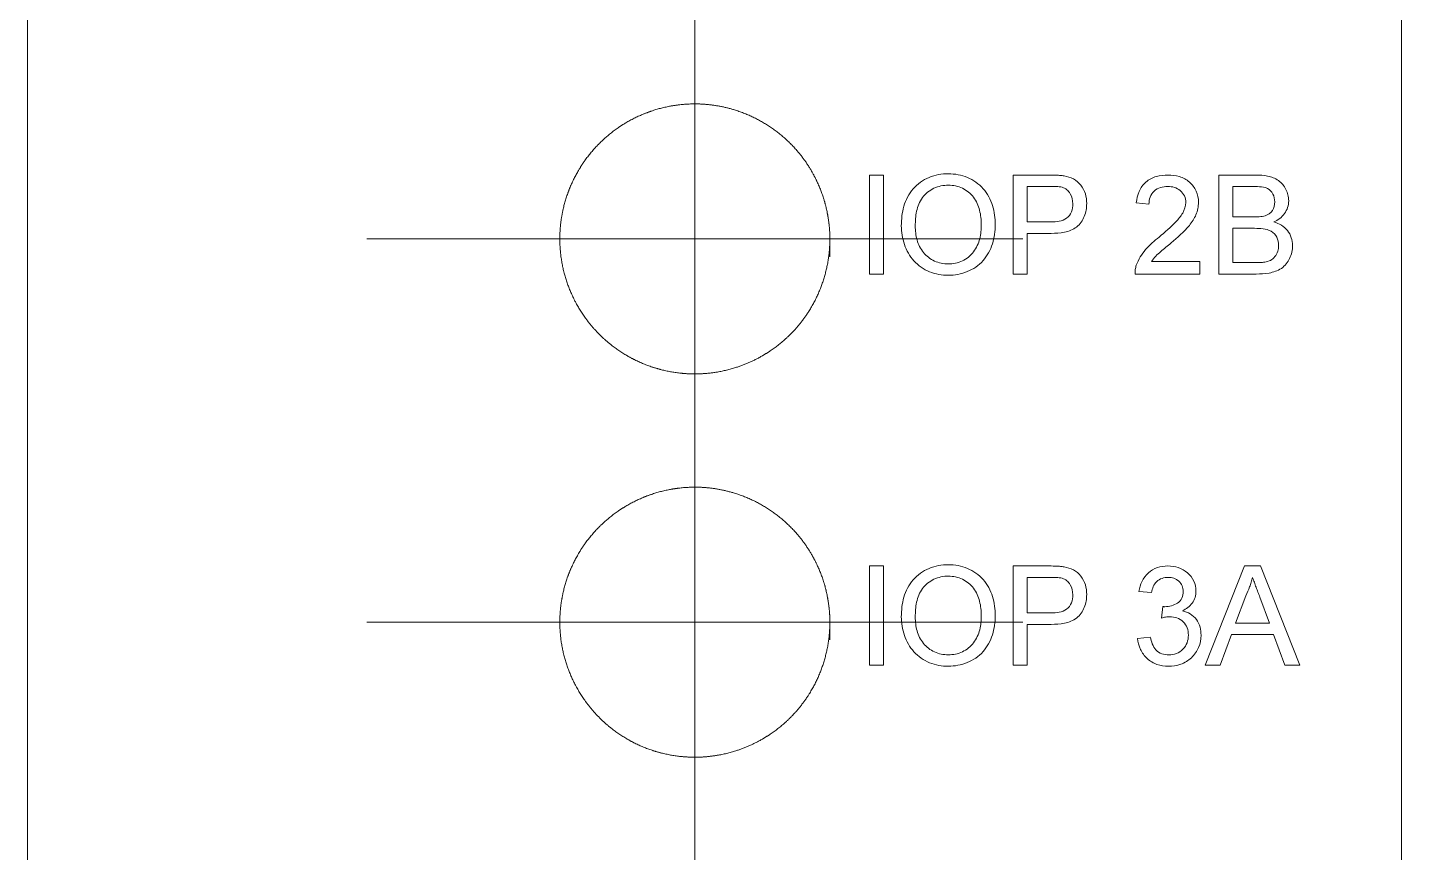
# Model space of a CAD drawing. Header units: millimetres. Extents: x 0 to 210, y 0 to 297.
# Drawn here: x 79.91 to 97.72, y 163.77 to 174.46 of the extents above; entities that cross this region are included whole.
import ezdxf

# ---------------------------------------------------------------- set-up
doc = ezdxf.new("R2010")
doc.units = ezdxf.units.MM

# ---------------------------------------------------------------- blocks, each defined once
blk = doc.blocks.new('SW_CENTERMARKSYMBOL_7')
at = {"color": 0, "linetype": 'Continuous', "lineweight": 0}
for p, q in [((0, 2.5), (0, 4.25)), ((0, 0), (0, 2.5)), ((-2.5, 0), (-4.25, 0)), ((0, 0), (-2.5, 0)), ((0, 0), (0, -2.5)), ((0, 0), (2.5, 0)), ((2.5, 0), (4.25, 0)), ((0, -2.5), (0, -4.25))]:
    blk.add_line(p, q, dxfattribs=at)
blk = doc.blocks.new('SW_CENTERMARKSYMBOL_8')
at = {"color": 0, "linetype": 'Continuous', "lineweight": 0}
for p, q in [((0, 2.5), (0, 4.25)), ((0, 0), (0, 2.5)), ((-2.5, 0), (-4.25, 0)), ((0, 0), (-2.5, 0)), ((0, 0), (0, -2.5)), ((0, 0), (2.5, 0)), ((2.5, 0), (4.25, 0)), ((0, -2.5), (0, -4.25))]:
    blk.add_line(p, q, dxfattribs=at)
blk = doc.blocks.new('SW_CENTERMARKSYMBOL_9')
at = {"color": 0, "linetype": 'Continuous', "lineweight": 0}
for p, q in [((0, 2.5), (0, 4.25)), ((0, 0), (0, 2.5)), ((-2.5, 0), (-4.25, 0)), ((0, 0), (-2.5, 0)), ((0, 0), (0, -2.5)), ((0, 0), (2.5, 0)), ((2.5, 0), (4.25, 0)), ((0, -2.5), (0, -4.25))]:
    blk.add_line(p, q, dxfattribs=at)
blk = doc.blocks.new('SW_CENTERMARKSYMBOL_10')
at = {"color": 0, "linetype": 'Continuous', "lineweight": 0}
for p, q in [((0, 2.5), (0, 4.25)), ((0, 0), (0, 2.5)), ((-2.5, 0), (-4.25, 0)), ((0, 0), (-2.5, 0)), ((0, 0), (0, -2.5)), ((0, 0), (2.5, 0)), ((2.5, 0), (4.25, 0)), ((0, -2.5), (0, -4.25))]:
    blk.add_line(p, q, dxfattribs=at)

msp = doc.modelspace()

# ---------------------------------------------------------------- linework, layer by layer
at = {"color": 7, "linetype": 'Continuous', "lineweight": 15}
for p, q in [((79.911, 237.015), (79.911, 105.12)), ((97.721, 237.015), (97.721, 105.12)), ((90.825, 172.551), (90.825, 171.267)), ((91.006, 172.551), (90.825, 172.551)), ((91.006, 171.267), (91.006, 172.551)), ((92.686, 172.551), (92.686, 171.267)), ((93.157, 172.551), (92.686, 172.551)), ((92.867, 172.403), (93.173, 172.403)), ((92.867, 171.942), (92.867, 172.403)), ((95.353, 172.551), (95.353, 171.267)), ((95.833, 172.551), (95.353, 172.551)), ((95.534, 172.403), (95.778, 172.403)), ((95.534, 172.008), (95.534, 172.403)), ((94.283, 172.189), (94.447, 172.173)), ((93.176, 171.942), (92.867, 171.942)), ((95.798, 172.008), (95.534, 172.008)), ((92.867, 171.794), (93.181, 171.794)), ((92.867, 171.267), (92.867, 171.794)), ((95.534, 171.86), (95.817, 171.86)), ((95.534, 171.415), (95.534, 171.86)), ((95.106, 171.432), (94.478, 171.432)), ((95.106, 171.267), (95.106, 171.432)), ((95.838, 171.415), (95.534, 171.415)), ((90.825, 171.267), (91.006, 171.267)), ((92.686, 171.267), (92.867, 171.267)), ((94.266, 171.267), (95.106, 171.267)), ((95.353, 171.267), (95.835, 171.267)), ((90.825, 167.484), (90.825, 166.199)), ((91.006, 167.484), (90.825, 167.484)), ((91.006, 166.199), (91.006, 167.484)), ((92.686, 167.484), (92.686, 166.199)), ((93.157, 167.484), (92.686, 167.484)), ((95.687, 167.484), (95.177, 166.199)), ((95.891, 167.484), (95.687, 167.484)), ((96.401, 166.199), (95.891, 167.484)), ((92.867, 167.335), (93.173, 167.335)), ((92.867, 166.874), (92.867, 167.335)), ((94.315, 167.154), (94.48, 167.138)), ((95.57, 166.743), (95.701, 167.098)), ((95.883, 167.08), (96.008, 166.743)), ((94.627, 166.957), (94.61, 166.809)), ((93.176, 166.874), (92.867, 166.874)), ((92.867, 166.726), (93.181, 166.726)), ((92.867, 166.199), (92.867, 166.726)), ((96.008, 166.743), (95.57, 166.743)), ((94.464, 166.562), (94.299, 166.545)), ((95.369, 166.199), (95.515, 166.594)), ((95.515, 166.594), (96.063, 166.594)), ((96.063, 166.594), (96.209, 166.199)), ((90.825, 166.199), (91.006, 166.199)), ((92.686, 166.199), (92.867, 166.199)), ((95.177, 166.199), (95.369, 166.199)), ((96.209, 166.199), (96.401, 166.199))]:
    msp.add_line(p, q, dxfattribs=at)
for points, knots in [([(90.311, 171.492), (90.311, 171.838), (90.299, 171.952), (90.255, 172.175), (90.221, 172.286), (90.134, 172.497), (90.08, 172.598), (89.954, 172.788), (89.88, 172.878), (89.638, 173.121), (89.443, 173.251), (89.021, 173.426), (88.79, 173.473), (88.447, 173.473), (88.331, 173.461), (88.106, 173.417), (87.997, 173.383), (87.785, 173.296), (87.682, 173.241), (87.492, 173.114), (87.404, 173.041), (87.241, 172.878), (87.168, 172.789), (87.042, 172.6), (86.987, 172.497), (86.9, 172.286), (86.867, 172.177), (86.822, 171.953), (86.811, 171.837), (86.81, 171.495), (86.856, 171.265), (87.03, 170.845), (87.16, 170.649), (87.401, 170.407), (87.491, 170.333), (87.681, 170.205), (87.782, 170.151), (87.994, 170.063), (88.105, 170.029), (88.329, 169.984), (88.443, 169.973), (88.79, 169.973), (89.018, 170.018), (89.337, 170.15), (89.437, 170.204), (89.627, 170.331), (89.718, 170.405), (89.96, 170.647), (90.09, 170.842), (90.264, 171.263), (90.311, 171.492), (90.311, 171.838)], [-0.0625, -0.0625, 0, 0, 0.03125, 0.03125, 0.0625, 0.0625, 0.09375, 0.09375, 0.125, 0.125, 0.1875, 0.1875, 0.25, 0.25, 0.28125, 0.28125, 0.3125, 0.3125, 0.34375, 0.34375, 0.375, 0.375, 0.40625, 0.40625, 0.4375, 0.4375, 0.46875, 0.46875, 0.5, 0.5, 0.5625, 0.5625, 0.625, 0.625, 0.65625, 0.65625, 0.6875, 0.6875, 0.71875, 0.71875, 0.75, 0.75, 0.8125, 0.8125, 0.84375, 0.84375, 0.875, 0.875, 0.9375, 0.9375, 1, 1, 1.03125, 1.03125]), ([(91.847, 172.568), (91.761, 172.566), (91.675, 172.554), (91.517, 172.487), (91.446, 172.435), (91.335, 172.305), (91.295, 172.228), (91.246, 172.063), (91.238, 171.978), (91.237, 171.892)], [0, 0, 0, 0, 0.25, 0.25, 0.5, 0.5, 0.75, 0.75, 1, 1, 1, 1]), ([(91.418, 171.89), (91.419, 171.954), (91.422, 172.019), (91.449, 172.144), (91.472, 172.207), (91.549, 172.311), (91.602, 172.35), (91.718, 172.407), (91.783, 172.418), (91.848, 172.419)], [0, 0, 0, 0, 0.25, 0.25, 0.5, 0.5, 0.75, 0.75, 1, 1, 1, 1]), ([(92.455, 171.907), (92.453, 171.991), (92.444, 172.074), (92.393, 172.234), (92.353, 172.31), (92.242, 172.437), (92.171, 172.486), (92.017, 172.552), (91.932, 172.566), (91.847, 172.568)], [0, 0, 0, 0, 0.25, 0.25, 0.5, 0.5, 0.75, 0.75, 1, 1, 1, 1]), ([(91.848, 172.419), (91.911, 172.418), (91.973, 172.406), (92.086, 172.352), (92.136, 172.312), (92.21, 172.212), (92.236, 172.154), (92.267, 172.033), (92.273, 171.971), (92.274, 171.908)], [0, 0, 0, 0, 0.25, 0.25, 0.5, 0.5, 0.75, 0.75, 1, 1, 1, 1]), ([(93.348, 172.539), (93.332, 172.542), (93.316, 172.544), (93.3, 172.546), (93.284, 172.547), (93.269, 172.548), (93.253, 172.549), (93.221, 172.551), (93.189, 172.551), (93.157, 172.551)], [0, 0, 0, 0, 0.0000477987, 0.0000477987, 0.0000477987, 0.0000955814, 0.0000955814, 0.0000955814, 0.0001909149, 0.0001909149, 0.0001909149, 0.0001909149]), ([(93.173, 172.403), (93.186, 172.403), (93.198, 172.403), (93.21, 172.403), (93.223, 172.402), (93.235, 172.402), (93.248, 172.401), (93.272, 172.4), (93.297, 172.398), (93.321, 172.392)], [0, 0, 0, 0, 0.0000371946, 0.0000371946, 0.0000371946, 0.0000743921, 0.0000743921, 0.0000743921, 0.0001487501, 0.0001487501, 0.0001487501, 0.0001487501]), ([(93.64, 172.182), (93.639, 172.224), (93.635, 172.266), (93.61, 172.346), (93.591, 172.385), (93.539, 172.452), (93.506, 172.48), (93.431, 172.52), (93.39, 172.531), (93.348, 172.539)], [0, 0, 0, 0, 0.25, 0.25, 0.5, 0.5, 0.75, 0.75, 1, 1, 1, 1]), ([(94.694, 172.551), (94.643, 172.55), (94.592, 172.546), (94.494, 172.517), (94.447, 172.493), (94.369, 172.427), (94.339, 172.384), (94.298, 172.291), (94.289, 172.24), (94.283, 172.189)], [0, 0, 0, 0, 0.25, 0.25, 0.5, 0.5, 0.75, 0.75, 1, 1, 1, 1]), ([(94.447, 172.173), (94.448, 172.204), (94.452, 172.235), (94.474, 172.294), (94.492, 172.321), (94.538, 172.364), (94.566, 172.38), (94.627, 172.399), (94.659, 172.402), (94.691, 172.403)], [0, 0, 0, 0, 0.25, 0.25, 0.5, 0.5, 0.75, 0.75, 1, 1, 1, 1]), ([(94.691, 172.403), (94.72, 172.402), (94.749, 172.399), (94.804, 172.382), (94.83, 172.368), (94.875, 172.33), (94.894, 172.307), (94.919, 172.254), (94.924, 172.225), (94.925, 172.195)], [0, 0, 0, 0, 0.25, 0.25, 0.5, 0.5, 0.75, 0.75, 1, 1, 1, 1]), ([(95.089, 172.197), (95.088, 172.247), (95.081, 172.297), (95.039, 172.387), (95.009, 172.427), (94.934, 172.492), (94.889, 172.516), (94.794, 172.545), (94.744, 172.55), (94.694, 172.551)], [0, 0, 0, 0, 0.25, 0.25, 0.5, 0.5, 0.75, 0.75, 1, 1, 1, 1]), ([(95.778, 172.403), (95.813, 172.403), (95.847, 172.402), (95.915, 172.396), (95.95, 172.393), (96.014, 172.363), (96.039, 172.336), (96.07, 172.273), (96.076, 172.238), (96.077, 172.202)], [0, 0, 0, 0, 0.25, 0.25, 0.5, 0.5, 0.75, 0.75, 1, 1, 1, 1]), ([(96.258, 172.218), (96.257, 172.244), (96.255, 172.269), (96.243, 172.318), (96.234, 172.342), (96.199, 172.41), (96.166, 172.45), (96.084, 172.509), (96.035, 172.527), (95.936, 172.548), (95.885, 172.551), (95.833, 172.551)], [0, 0, 0, 0, 0.125, 0.125, 0.25, 0.25, 0.5, 0.5, 0.75, 0.75, 1, 1, 1, 1]), ([(93.321, 172.392), (93.343, 172.384), (93.364, 172.375), (93.399, 172.346), (93.414, 172.328), (93.45, 172.269), (93.458, 172.223), (93.459, 172.177)], [0, 0, 0, 0, 0.25, 0.25, 0.5, 0.5, 1, 1, 1, 1]), ([(93.459, 172.177), (93.459, 172.142), (93.454, 172.107), (93.429, 172.041), (93.408, 172.011), (93.351, 171.97), (93.316, 171.958), (93.247, 171.944), (93.212, 171.943), (93.176, 171.942)], [0, 0, 0, 0, 0.25, 0.25, 0.5, 0.5, 0.75, 0.75, 1, 1, 1, 1]), ([(93.181, 171.794), (93.239, 171.795), (93.296, 171.798), (93.409, 171.822), (93.465, 171.841), (93.554, 171.913), (93.587, 171.962), (93.631, 172.068), (93.639, 172.125), (93.64, 172.182)], [0, 0, 0, 0, 0.25, 0.25, 0.5, 0.5, 0.75, 0.75, 1, 1, 1, 1]), ([(94.925, 172.195), (94.923, 172.146), (94.908, 172.1), (94.86, 172.016), (94.828, 171.979), (94.727, 171.874), (94.654, 171.81), (94.579, 171.747)], [0, 0, 0, 0, 0.25, 0.25, 0.5, 0.5, 1, 1, 1, 1]), ([(94.733, 171.67), (94.817, 171.741), (94.901, 171.812), (95.005, 171.941), (95.035, 171.986), (95.078, 172.088), (95.088, 172.142), (95.089, 172.197)], [0, 0, 0, 0, 0.5, 0.5, 0.75, 0.75, 1, 1, 1, 1]), ([(96.077, 172.202), (96.076, 172.163), (96.069, 172.124), (96.026, 172.058), (95.99, 172.036), (95.953, 172.023)], [0, 0, 0, 0, 0.5, 0.5, 1, 1, 1, 1]), ([(96.065, 171.942), (96.092, 171.956), (96.118, 171.97), (96.165, 172.006), (96.186, 172.027), (96.221, 172.076), (96.235, 172.103), (96.253, 172.159), (96.257, 172.188), (96.258, 172.218)], [0, 0, 0, 0, 0.25, 0.25, 0.5, 0.5, 0.75, 0.75, 1, 1, 1, 1]), ([(91.237, 171.892), (91.238, 171.809), (91.25, 171.729), (91.305, 171.573), (91.345, 171.5), (91.457, 171.377), (91.527, 171.329), (91.679, 171.265), (91.762, 171.252), (91.846, 171.251)], [0, 0, 0, 0, 0.25, 0.25, 0.5, 0.5, 0.75, 0.75, 1, 1, 1, 1]), ([(91.845, 171.399), (91.784, 171.4), (91.722, 171.41), (91.612, 171.462), (91.563, 171.501), (91.486, 171.594), (91.458, 171.65), (91.425, 171.768), (91.419, 171.829), (91.418, 171.89)], [0, 0, 0, 0, 0.25, 0.25, 0.5, 0.5, 0.75, 0.75, 1, 1, 1, 1]), ([(92.274, 171.908), (92.273, 171.846), (92.268, 171.784), (92.238, 171.665), (92.212, 171.606), (92.135, 171.506), (92.085, 171.465), (91.972, 171.41), (91.908, 171.4), (91.845, 171.399)], [0, 0, 0, 0, 0.25, 0.25, 0.5, 0.5, 0.75, 0.75, 1, 1, 1, 1]), ([(91.846, 171.251), (91.93, 171.252), (92.014, 171.266), (92.169, 171.331), (92.241, 171.378), (92.351, 171.504), (92.392, 171.58), (92.443, 171.738), (92.454, 171.823), (92.455, 171.907)], [0, 0, 0, 0, 0.25, 0.25, 0.5, 0.5, 0.75, 0.75, 1, 1, 1, 1]), ([(95.953, 172.023), (95.94, 172.019), (95.928, 172.017), (95.915, 172.015), (95.902, 172.013), (95.889, 172.011), (95.876, 172.01), (95.85, 172.008), (95.824, 172.008), (95.798, 172.008)], [0, 0, 0, 0, 0.0000390564, 0.0000390564, 0.0000390564, 0.000077964, 0.000077964, 0.000077964, 0.0001554162, 0.0001554162, 0.0001554162, 0.0001554162]), ([(96.308, 171.635), (96.307, 171.67), (96.303, 171.705), (96.281, 171.772), (96.264, 171.803), (96.22, 171.858), (96.193, 171.882), (96.133, 171.919), (96.099, 171.931), (96.065, 171.942)], [0, 0, 0, 0, 0.25, 0.25, 0.5, 0.5, 0.75, 0.75, 1, 1, 1, 1]), ([(94.579, 171.747), (94.517, 171.698), (94.456, 171.645), (94.35, 171.524), (94.311, 171.457), (94.283, 171.381)], [0, 0, 0, 0, 0.5, 0.5, 1, 1, 1, 1]), ([(95.817, 171.86), (95.853, 171.859), (95.89, 171.858), (95.962, 171.849), (95.998, 171.84), (96.062, 171.804), (96.087, 171.776), (96.12, 171.711), (96.125, 171.674), (96.126, 171.637)], [0, 0, 0, 0, 0.25, 0.25, 0.5, 0.5, 0.75, 0.75, 1, 1, 1, 1]), ([(94.478, 171.432), (94.495, 171.455), (94.513, 171.478), (94.534, 171.499), (94.554, 171.52), (94.577, 171.539), (94.599, 171.558), (94.643, 171.596), (94.688, 171.633), (94.733, 171.67)], [0, 0, 0, 0, 0.0000880169, 0.0000880169, 0.0000880169, 0.0001757983, 0.0001757983, 0.0001757983, 0.0003502343, 0.0003502343, 0.0003502343, 0.0003502343]), ([(95.835, 171.267), (95.892, 171.268), (95.948, 171.27), (96.06, 171.291), (96.115, 171.309), (96.211, 171.373), (96.246, 171.419), (96.283, 171.496), (96.292, 171.522), (96.305, 171.578), (96.307, 171.606), (96.308, 171.635)], [0, 0, 0, 0, 0.25, 0.25, 0.5, 0.5, 0.75, 0.75, 0.875, 0.875, 1, 1, 1, 1]), ([(96.126, 171.637), (96.126, 171.612), (96.124, 171.586), (96.108, 171.538), (96.096, 171.514), (96.064, 171.473), (96.044, 171.457), (95.998, 171.433), (95.973, 171.427), (95.947, 171.421)], [0, 0, 0, 0, 0.25, 0.25, 0.5, 0.5, 0.75, 0.75, 1, 1, 1, 1]), ([(94.283, 171.381), (94.28, 171.372), (94.277, 171.363), (94.275, 171.353), (94.273, 171.344), (94.271, 171.335), (94.27, 171.325), (94.268, 171.315), (94.267, 171.306), (94.267, 171.296), (94.266, 171.286), (94.266, 171.277), (94.266, 171.267)], [0, 0, 0, 0, 0.000029086, 0.000029086, 0.000029086, 0.0000582237, 0.0000582237, 0.0000582237, 0.0000873064, 0.0000873064, 0.0000873064, 0.0001165912, 0.0001165912, 0.0001165912, 0.0001165912]), ([(95.947, 171.421), (95.938, 171.42), (95.929, 171.419), (95.92, 171.418), (95.911, 171.417), (95.902, 171.417), (95.893, 171.416), (95.874, 171.416), (95.856, 171.415), (95.838, 171.415)], [0, 0, 0, 0, 0.00002756, 0.00002756, 0.00002756, 0.0000551251, 0.0000551251, 0.0000551251, 0.0001101094, 0.0001101094, 0.0001101094, 0.0001101094]), ([(90.311, 166.524), (90.311, 166.87), (90.299, 166.983), (90.255, 167.207), (90.222, 167.318), (90.134, 167.529), (90.08, 167.63), (89.954, 167.82), (89.88, 167.91), (89.638, 168.152), (89.443, 168.283), (89.021, 168.458), (88.79, 168.505), (88.447, 168.505), (88.331, 168.493), (88.106, 168.449), (87.997, 168.415), (87.784, 168.327), (87.682, 168.272), (87.492, 168.145), (87.404, 168.073), (87.241, 167.909), (87.168, 167.821), (87.042, 167.631), (86.987, 167.529), (86.899, 167.317), (86.867, 167.208), (86.822, 166.985), (86.811, 166.869), (86.81, 166.527), (86.856, 166.298), (87.03, 165.877), (87.16, 165.682), (87.401, 165.439), (87.491, 165.365), (87.681, 165.237), (87.782, 165.183), (87.993, 165.095), (88.105, 165.061), (88.329, 165.016), (88.443, 165.005), (88.79, 165.004), (89.018, 165.05), (89.337, 165.182), (89.437, 165.236), (89.628, 165.363), (89.718, 165.437), (89.96, 165.679), (90.09, 165.874), (90.264, 166.295), (90.311, 166.524), (90.311, 166.87)], [-0.0625, -0.0625, 0, 0, 0.03125, 0.03125, 0.0625, 0.0625, 0.09375, 0.09375, 0.125, 0.125, 0.1875, 0.1875, 0.25, 0.25, 0.28125, 0.28125, 0.3125, 0.3125, 0.34375, 0.34375, 0.375, 0.375, 0.40625, 0.40625, 0.4375, 0.4375, 0.46875, 0.46875, 0.5, 0.5, 0.5625, 0.5625, 0.625, 0.625, 0.65625, 0.65625, 0.6875, 0.6875, 0.71875, 0.71875, 0.75, 0.75, 0.8125, 0.8125, 0.84375, 0.84375, 0.875, 0.875, 0.9375, 0.9375, 1, 1, 1.03125, 1.03125]), ([(91.847, 167.5), (91.761, 167.498), (91.675, 167.486), (91.517, 167.419), (91.446, 167.367), (91.335, 167.238), (91.295, 167.16), (91.246, 166.996), (91.238, 166.91), (91.237, 166.824)], [0, 0, 0, 0, 0.25, 0.25, 0.5, 0.5, 0.75, 0.75, 1, 1, 1, 1]), ([(92.455, 166.839), (92.453, 166.924), (92.444, 167.006), (92.393, 167.167), (92.353, 167.242), (92.242, 167.37), (92.171, 167.419), (92.017, 167.485), (91.932, 167.498), (91.847, 167.5)], [0, 0, 0, 0, 0.25, 0.25, 0.5, 0.5, 0.75, 0.75, 1, 1, 1, 1]), ([(93.348, 167.471), (93.332, 167.474), (93.316, 167.476), (93.3, 167.478), (93.284, 167.48), (93.269, 167.48), (93.253, 167.481), (93.221, 167.483), (93.189, 167.483), (93.157, 167.484)], [0, 0, 0, 0, 0.0000477987, 0.0000477987, 0.0000477987, 0.0000955814, 0.0000955814, 0.0000955814, 0.0001909156, 0.0001909156, 0.0001909156, 0.0001909156]), ([(93.64, 167.114), (93.639, 167.157), (93.635, 167.198), (93.61, 167.279), (93.591, 167.317), (93.539, 167.385), (93.506, 167.413), (93.431, 167.452), (93.39, 167.463), (93.348, 167.471)], [0, 0, 0, 0, 0.25, 0.25, 0.5, 0.5, 0.75, 0.75, 1, 1, 1, 1]), ([(94.691, 167.484), (94.645, 167.483), (94.6, 167.477), (94.513, 167.447), (94.473, 167.424), (94.405, 167.363), (94.377, 167.325), (94.337, 167.244), (94.325, 167.199), (94.315, 167.154)], [0, 0, 0, 0, 0.25, 0.25, 0.5, 0.5, 0.75, 0.75, 1, 1, 1, 1]), ([(95.056, 167.157), (95.055, 167.203), (95.046, 167.247), (95.008, 167.33), (94.98, 167.367), (94.91, 167.425), (94.869, 167.447), (94.783, 167.476), (94.737, 167.482), (94.691, 167.484)], [0, 0, 0, 0, 0.25, 0.25, 0.5, 0.5, 0.75, 0.75, 1, 1, 1, 1]), ([(91.418, 166.822), (91.419, 166.887), (91.422, 166.951), (91.449, 167.077), (91.472, 167.139), (91.549, 167.243), (91.602, 167.283), (91.718, 167.339), (91.783, 167.351), (91.848, 167.352)], [0, 0, 0, 0, 0.25, 0.25, 0.5, 0.5, 0.75, 0.75, 1, 1, 1, 1]), ([(91.848, 167.352), (91.911, 167.35), (91.973, 167.339), (92.086, 167.284), (92.136, 167.244), (92.21, 167.144), (92.236, 167.086), (92.267, 166.966), (92.273, 166.903), (92.274, 166.841)], [0, 0, 0, 0, 0.25, 0.25, 0.5, 0.5, 0.75, 0.75, 1, 1, 1, 1]), ([(93.173, 167.335), (93.186, 167.335), (93.198, 167.335), (93.21, 167.335), (93.223, 167.335), (93.235, 167.334), (93.248, 167.334), (93.272, 167.332), (93.297, 167.33), (93.321, 167.324)], [0, 0, 0, 0, 0.0000371946, 0.0000371946, 0.0000371946, 0.0000743921, 0.0000743921, 0.0000743921, 0.0001487512, 0.0001487512, 0.0001487512, 0.0001487512]), ([(93.321, 167.324), (93.343, 167.317), (93.364, 167.307), (93.399, 167.278), (93.414, 167.26), (93.45, 167.201), (93.458, 167.155), (93.459, 167.109)], [0, 0, 0, 0, 0.25, 0.25, 0.5, 0.5, 1, 1, 1, 1]), ([(94.48, 167.138), (94.49, 167.191), (94.508, 167.244), (94.567, 167.299), (94.591, 167.313), (94.642, 167.332), (94.669, 167.334), (94.696, 167.335)], [0, 0, 0, 0, 0.5, 0.5, 0.75, 0.75, 1, 1, 1, 1]), ([(94.696, 167.335), (94.747, 167.335), (94.797, 167.32), (94.853, 167.268), (94.868, 167.248), (94.887, 167.202), (94.891, 167.177), (94.892, 167.152)], [0, 0, 0, 0, 0.5, 0.5, 0.75, 0.75, 1, 1, 1, 1]), ([(95.701, 167.098), (95.72, 167.136), (95.738, 167.174), (95.752, 167.213), (95.76, 167.233), (95.767, 167.253), (95.773, 167.273), (95.779, 167.294), (95.784, 167.315), (95.789, 167.335)], [0, 0, 0, 0, 0.0001263185, 0.0001263185, 0.0001263185, 0.0001901856, 0.0001901856, 0.0001901856, 0.0002543491, 0.0002543491, 0.0002543491, 0.0002543491]), ([(95.789, 167.335), (95.797, 167.314), (95.805, 167.293), (95.813, 167.272), (95.82, 167.25), (95.828, 167.229), (95.836, 167.208), (95.844, 167.187), (95.852, 167.165), (95.86, 167.144), (95.868, 167.123), (95.876, 167.101), (95.883, 167.08)], [0, 0, 0, 0, 0.0000683066, 0.0000683066, 0.0000683066, 0.0001366092, 0.0001366092, 0.0001366092, 0.0002049143, 0.0002049143, 0.0002049143, 0.0002732193, 0.0002732193, 0.0002732193, 0.0002732193]), ([(93.459, 167.109), (93.459, 167.074), (93.454, 167.039), (93.429, 166.973), (93.408, 166.944), (93.351, 166.902), (93.316, 166.891), (93.247, 166.877), (93.212, 166.875), (93.176, 166.874)], [0, 0, 0, 0, 0.25, 0.25, 0.5, 0.5, 0.75, 0.75, 1, 1, 1, 1]), ([(93.181, 166.726), (93.239, 166.727), (93.296, 166.73), (93.409, 166.754), (93.466, 166.774), (93.554, 166.845), (93.587, 166.894), (93.631, 167), (93.639, 167.057), (93.64, 167.114)], [0, 0, 0, 0, 0.25, 0.25, 0.5, 0.5, 0.75, 0.75, 1, 1, 1, 1]), ([(94.892, 167.152), (94.891, 167.123), (94.887, 167.094), (94.862, 167.041), (94.842, 167.019), (94.793, 166.987), (94.766, 166.975), (94.71, 166.959), (94.68, 166.956), (94.651, 166.955)], [0, 0, 0, 0, 0.25, 0.25, 0.5, 0.5, 0.75, 0.75, 1, 1, 1, 1]), ([(94.881, 166.902), (94.93, 166.927), (94.977, 166.958), (95.024, 167.025), (95.036, 167.05), (95.053, 167.102), (95.055, 167.13), (95.056, 167.157)], [0, 0, 0, 0, 0.5, 0.5, 0.75, 0.75, 1, 1, 1, 1]), ([(94.651, 166.955), (94.649, 166.955), (94.647, 166.955), (94.645, 166.955), (94.643, 166.955), (94.641, 166.955), (94.639, 166.956), (94.635, 166.956), (94.631, 166.956), (94.627, 166.957)], [0, 0, 0, 0, 0.00000593754, 0.00000593754, 0.00000593754, 0.00001187595, 0.00001187595, 0.00001187595, 0.00002374444, 0.00002374444, 0.00002374444, 0.00002374444]), ([(95.122, 166.586), (95.121, 166.622), (95.118, 166.657), (95.099, 166.726), (95.083, 166.76), (95.04, 166.818), (95.013, 166.843), (94.951, 166.881), (94.917, 166.893), (94.881, 166.902)], [0, 0, 0, 0, 0.25, 0.25, 0.5, 0.5, 0.75, 0.75, 1, 1, 1, 1]), ([(91.237, 166.824), (91.238, 166.742), (91.25, 166.661), (91.305, 166.506), (91.345, 166.433), (91.457, 166.31), (91.527, 166.261), (91.679, 166.198), (91.762, 166.184), (91.846, 166.183)], [0, 0, 0, 0, 0.25, 0.25, 0.5, 0.5, 0.75, 0.75, 1, 1, 1, 1]), ([(91.845, 166.331), (91.784, 166.333), (91.722, 166.343), (91.612, 166.394), (91.563, 166.433), (91.486, 166.527), (91.458, 166.582), (91.425, 166.7), (91.419, 166.761), (91.418, 166.822)], [0, 0, 0, 0, 0.25, 0.25, 0.5, 0.5, 0.75, 0.75, 1, 1, 1, 1]), ([(92.274, 166.841), (92.273, 166.778), (92.268, 166.717), (92.238, 166.597), (92.212, 166.538), (92.135, 166.439), (92.085, 166.398), (91.972, 166.343), (91.909, 166.333), (91.845, 166.331)], [0, 0, 0, 0, 0.25, 0.25, 0.5, 0.5, 0.75, 0.75, 1, 1, 1, 1]), ([(91.846, 166.183), (91.93, 166.185), (92.014, 166.199), (92.169, 166.263), (92.241, 166.31), (92.351, 166.436), (92.392, 166.512), (92.443, 166.671), (92.454, 166.755), (92.455, 166.839)], [0, 0, 0, 0, 0.25, 0.25, 0.5, 0.5, 0.75, 0.75, 1, 1, 1, 1]), ([(94.61, 166.809), (94.619, 166.811), (94.628, 166.813), (94.636, 166.815), (94.645, 166.817), (94.654, 166.819), (94.663, 166.821), (94.681, 166.824), (94.699, 166.826), (94.717, 166.826)], [0, 0, 0, 0, 0.0000270993, 0.0000270993, 0.0000270993, 0.0000542175, 0.0000542175, 0.0000542175, 0.000108326, 0.000108326, 0.000108326, 0.000108326]), ([(94.717, 166.826), (94.749, 166.825), (94.78, 166.821), (94.84, 166.799), (94.867, 166.781), (94.912, 166.736), (94.93, 166.71), (94.953, 166.651), (94.957, 166.619), (94.958, 166.587)], [0, 0, 0, 0, 0.25, 0.25, 0.5, 0.5, 0.75, 0.75, 1, 1, 1, 1]), ([(94.299, 166.545), (94.305, 166.496), (94.315, 166.448), (94.358, 166.357), (94.387, 166.317), (94.461, 166.25), (94.504, 166.224), (94.598, 166.19), (94.648, 166.184), (94.698, 166.183)], [0, 0, 0, 0, 0.25, 0.25, 0.5, 0.5, 0.75, 0.75, 1, 1, 1, 1]), ([(94.704, 166.331), (94.673, 166.332), (94.643, 166.335), (94.585, 166.356), (94.558, 166.373), (94.496, 166.441), (94.477, 166.502), (94.464, 166.562)], [0, 0, 0, 0, 0.25, 0.25, 0.5, 0.5, 1, 1, 1, 1]), ([(94.698, 166.183), (94.753, 166.184), (94.807, 166.191), (94.91, 166.228), (94.957, 166.257), (95.036, 166.332), (95.07, 166.377), (95.112, 166.477), (95.121, 166.531), (95.122, 166.586)], [0, 0, 0, 0, 0.25, 0.25, 0.5, 0.5, 0.75, 0.75, 1, 1, 1, 1]), ([(94.958, 166.587), (94.957, 166.553), (94.953, 166.52), (94.929, 166.456), (94.911, 166.428), (94.864, 166.379), (94.835, 166.36), (94.773, 166.336), (94.738, 166.332), (94.704, 166.331)], [0, 0, 0, 0, 0.25, 0.25, 0.5, 0.5, 0.75, 0.75, 1, 1, 1, 1])]:
    msp.add_open_spline(points, degree=3, knots=knots, dxfattribs=at)

# ---------------------------------------------------------------- block references
at = {"color": 7, "linetype": 'Continuous', "lineweight": 0}
for name, p in [('SW_CENTERMARKSYMBOL_10', (88.561, 176.691)), ('SW_CENTERMARKSYMBOL_9', (88.561, 171.723)), ('SW_CENTERMARKSYMBOL_8', (88.561, 166.755)), ('SW_CENTERMARKSYMBOL_7', (88.561, 161.787))]:
    msp.add_blockref(name, p, dxfattribs=at)

doc.saveas('drawing.dxf')
